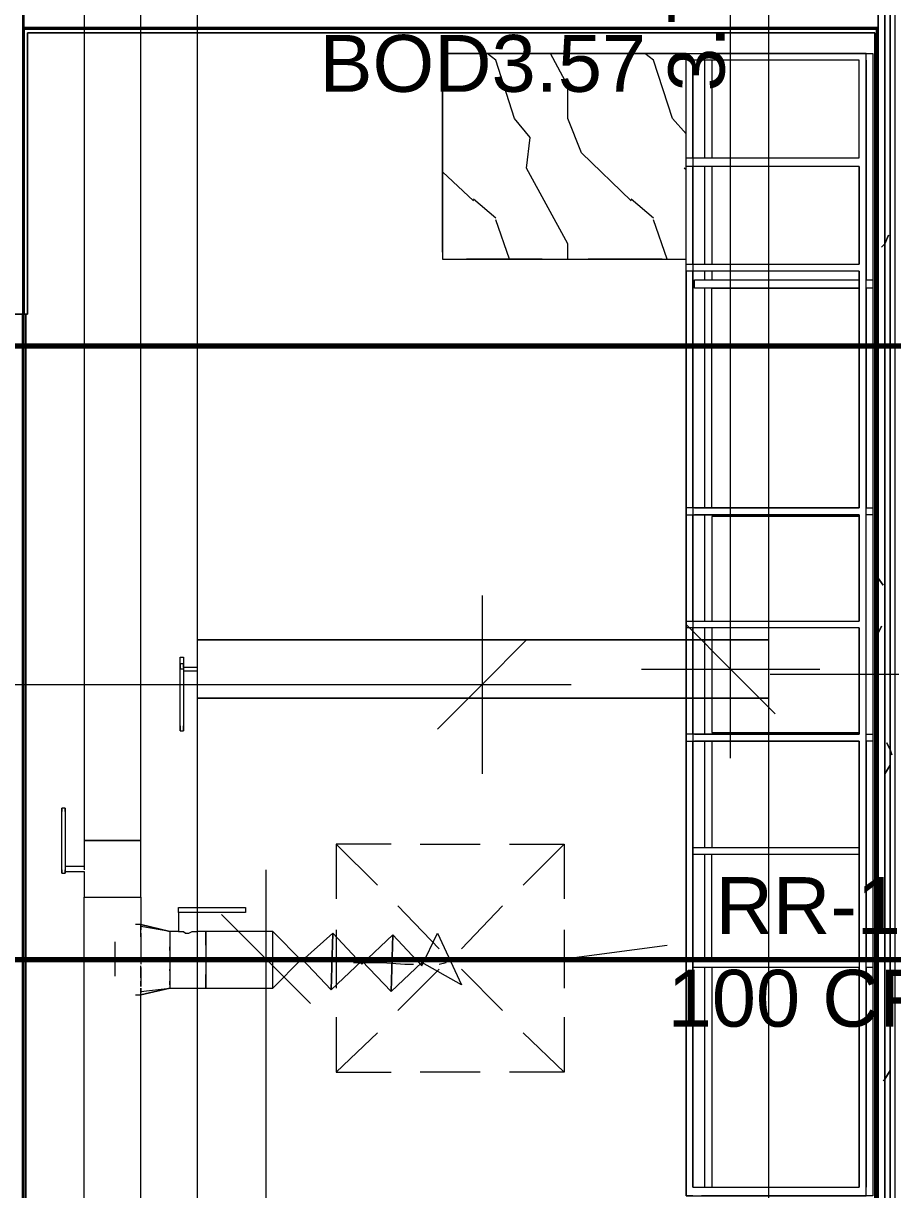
# Model space of a CAD drawing. Header units: metres. Extents: x -2 to 237, y -8 to 52.
# Drawn here: x 29.098 to 31.422, y 28.521 to 31.638 of the extents above; entities that cross this region are included whole.
import ezdxf

# ---------------------------------------------------------------- set-up
doc = ezdxf.new("R2010")
doc.units = ezdxf.units.M
doc.layers.add('HVAC - Ductos', color=5, linetype='Continuous', lineweight=0)
doc.layers.add('PDF3_Text', color=7, linetype='Continuous', lineweight=0)
doc.layers.add('PDF3_Geometry', color=7, linetype='Continuous', lineweight=0, true_color=0xaaaaaa)
doc.styles.add('PDF Helvetica', font='')
doc.styles.get('PDF Helvetica').set_extended_font_data('Helvetica')

msp = doc.modelspace()

# ---------------------------------------------------------------- linework, layer by layer
at = {"layer": 'HVAC - Ductos', "lineweight": 0}
for points in [[(29.563, 29.9899), (29.563, 34.6191), (31.0892, 34.6191), (31.0892, 29.9899)], [(31.0892, 29.8341), (31.0892, 28.262), (29.563, 28.262), (29.563, 29.8341)], [(29.2009, 29.5316), (29.2009, 29.5362), (29.2009, 29.5407), (29.2009, 29.5362)], [(29.21, 29.5316), (29.21, 29.5362), (29.21, 29.5407), (29.21, 29.5362)], [(29.4896, 29.2108), (29.4117, 29.2291)], [(29.4896, 29.1604), (29.4896, 29.1649), (29.4896, 29.1695), (29.4896, 29.1649)], [(29.4896, 29.1053), (29.4896, 29.1099)], [(29.4896, 29.0686), (29.4896, 29.0778)]]:
    msp.add_lwpolyline(points, close=True, dxfattribs=at)
for points in [[(30.9884, 29.6737), (30.9884, 33.8812)], [(29.2604, 32.7675), (29.2604, 29.4536), (29.2696, 29.4536), (29.2834, 29.4536), (29.2972, 29.4536), (29.3154, 29.4536), (29.3384, 29.4536), (29.3567, 29.4536), (29.375, 29.4536), (29.3888, 29.4536), (29.4026, 29.4536), (29.4117, 29.4536), (29.4117, 32.7675), (29.2604, 32.7675), (29.3384, 32.8407), (29.3017, 32.9416), (29.4346, 32.8729), (29.3476, 32.8407), (29.3384, 32.8407)], [(30.3238, 30.1091), (30.3238, 29.8708), (30.3238, 29.6324)], [(30.8692, 30.0312), (30.9884, 29.912), (31.1076, 29.7928)], [(30.443, 29.9899), (30.3238, 29.8708), (30.2046, 29.7516)], [(30.75, 29.912), (30.9884, 29.912), (31.2268, 29.912)], [(31.0938, 29.8982), (31.4376, 29.8982)], [(16.5691, 29.8708), (18.297, 29.8708), (21.8445, 29.8708), (24.5717, 29.8708), (26.0062, 29.8708), (30.5621, 29.8708)], [(29.21, 29.5407), (29.2009, 29.5407)], [(29.2009, 29.3757), (29.2009, 29.3711), (29.2009, 29.3666), (29.2009, 29.3711), (29.2009, 29.3757), (29.2009, 29.5316)], [(29.21, 29.5316), (29.21, 29.3757), (29.21, 29.3711), (29.21, 29.3666), (29.21, 29.3711), (29.21, 29.3757), (29.21, 29.3711), (29.2604, 29.3711), (29.2604, 29.3024), (29.2696, 29.3024), (29.2834, 29.3024), (29.2972, 29.3024), (29.3154, 29.3024), (29.3384, 29.3024), (29.3567, 29.3024), (29.375, 29.3024), (29.3888, 29.3024), (29.4026, 29.3024), (29.4117, 29.3024), (29.4117, 29.2153)], [(29.2604, 27.9595), (29.2604, 29.3024), (29.2696, 29.3024), (29.2834, 29.3024), (29.2972, 29.3024), (29.3154, 29.3024), (29.3384, 29.3024), (29.3567, 29.3024), (29.375, 29.3024), (29.3888, 29.3024), (29.4026, 29.3024), (29.4117, 29.3024), (29.4117, 29.4536), (29.4026, 29.4536), (29.3888, 29.4536), (29.375, 29.4536), (29.3567, 29.4536), (29.3384, 29.4536), (29.3154, 29.4536), (29.2972, 29.4536), (29.2834, 29.4536), (29.2696, 29.4536), (29.2604, 29.4536), (29.2604, 29.3849), (29.21, 29.3849)], [(30.0809, 29.4445), (29.9342, 29.4445), (29.9342, 29.2978)], [(30.0442, 29.3345), (29.9342, 29.4445)], [(30.1588, 29.4445), (30.3192, 29.4445)], [(30.3972, 29.4445), (30.5438, 29.4445), (30.5438, 29.2978)], [(30.4338, 29.3345), (30.5438, 29.4445)], [(29.2009, 29.3666), (29.21, 29.3666)], [(29.2604, 29.3849), (29.2604, 29.3803), (29.2604, 29.3757)], [(29.7463, 29.3757), (29.7463, 24.2057)], [(29.563, 29.2612), (29.5126, 29.2612), (29.5126, 29.2749), (29.563, 29.2749)], [(29.563, 29.2749), (29.6913, 29.2749), (29.6913, 29.2612), (29.563, 29.2612)], [(30.2092, 29.1649), (30.0992, 29.2795)], [(30.2688, 29.1649), (30.3788, 29.2795)], [(29.5126, 29.2108), (29.5172, 29.2108), (29.5263, 29.2108), (29.5309, 29.2062), (29.54, 29.2062), (29.5492, 29.2108), (29.5584, 29.2108), (29.563, 29.2108), (29.563, 29.2612), (29.5584, 29.2612), (29.5538, 29.2612), (29.5492, 29.2612), (29.5446, 29.2612), (29.5354, 29.2612), (29.5309, 29.2612), (29.5263, 29.2612), (29.5172, 29.2612), (29.5126, 29.2612), (29.5126, 29.2108), (29.4896, 29.2108), (29.4896, 29.2062), (29.4896, 29.2016), (29.4896, 29.1878), (29.4896, 29.1741), (29.4896, 29.1558), (29.4896, 29.1374), (29.4896, 29.1145), (29.4896, 29.0961), (29.4896, 29.0824), (29.4896, 29.0686), (29.4896, 29.0641), (29.4896, 29.0595), (29.563, 29.0595)], [(29.8654, 29.0182), (29.7463, 29.1374), (29.6272, 29.2566)], [(29.4117, 29.197), (29.4117, 29.2108), (29.4117, 29.2199), (29.4117, 29.2291), (29.398, 29.2291)], [(29.4896, 29.2108), (29.4117, 29.2245)], [(29.4117, 29.2062), (29.4117, 29.1878), (29.4117, 29.1695), (29.4117, 29.1558)], [(29.5859, 29.1741), (29.5859, 29.1878), (29.5859, 29.2016), (29.5859, 29.2108), (29.563, 29.2108)], [(29.7646, 29.1374), (29.7646, 29.1558), (29.7646, 29.1741), (29.7646, 29.1878), (29.7646, 29.2016), (29.7646, 29.2108), (29.5859, 29.2108), (29.5859, 29.2016), (29.5859, 29.1878), (29.5859, 29.1741), (29.5859, 29.1558), (29.5859, 29.1374), (29.5859, 29.1145), (29.5859, 29.0961), (29.5859, 29.0824), (29.5859, 29.0686), (29.5859, 29.0641), (29.5859, 29.0595), (29.7646, 29.0595), (29.7646, 29.0641), (29.7646, 29.0686), (29.7646, 29.0824), (29.7646, 29.0961), (29.7646, 29.1145), (29.7646, 29.1374), (29.8104, 29.1374), (29.8563, 29.1328), (29.9022, 29.1328)], [(29.8426, 29.1328), (29.925, 29.2062), (29.9204, 29.0549), (29.8426, 29.1374), (29.7646, 29.0595), (29.7646, 29.2108)], [(29.7646, 29.0595), (29.7646, 29.2108), (29.8426, 29.1328), (29.8426, 29.1374)], [(30.003, 29.1236), (30.0854, 29.2016), (30.0809, 29.0504), (30.003, 29.1328), (29.9204, 29.0549), (29.925, 29.2062), (30.003, 29.1236), (30.003, 29.1328)], [(29.9342, 29.2153), (29.9342, 29.0595)], [(30.1634, 29.1191), (30.2046, 29.2062), (30.2688, 29.0686), (30.1634, 29.1282), (30.0809, 29.0504), (30.0854, 29.2016), (30.1634, 29.1191), (30.1634, 29.1282)], [(30.5438, 29.2153), (30.5438, 29.0595)], [(29.343, 29.0916), (29.343, 29.1007), (29.343, 29.1236), (29.343, 29.1466), (29.343, 29.1695), (29.343, 29.1832)], [(29.4117, 29.1832), (29.4117, 29.1512), (29.4117, 29.1466), (29.4117, 29.1236)], [(30.5438, 29.1374), (30.8188, 29.1741)], [(29.4117, 29.087), (29.4117, 29.1191)], [(29.4117, 29.1145), (29.4117, 29.1007), (29.4117, 29.0824), (29.4117, 29.0641), (29.4117, 29.0778)], [(29.9846, 29.1374), (29.7463, 29.1374), (29.508, 29.1374)], [(29.98, 29.1282), (30.003, 29.1282), (30.058, 29.1282), (30.1176, 29.1236), (30.1405, 29.1236)], [(30.2092, 29.1236), (30.2276, 29.1282), (30.2276, 29.1328), (30.2368, 29.1374)], [(29.563, 29.0595), (29.5859, 29.0595), (29.5859, 29.0641), (29.5859, 29.0686), (29.5859, 29.0824), (29.5859, 29.0961)], [(30.0992, 28.9999), (30.2092, 29.1099)], [(30.3788, 28.9999), (30.2688, 29.1099)], [(29.398, 29.0412), (29.4117, 29.0412), (29.4117, 29.0504), (29.4117, 29.0595), (29.4117, 29.0458)], [(29.4117, 29.0412), (29.4896, 29.0595), (29.4117, 29.0412)], [(29.4117, 29.0504), (29.4896, 29.0595)], [(29.4117, 28.0007), (29.4117, 29.0549)], [(29.9342, 28.9816), (29.9342, 28.8349), (30.0809, 28.8349)], [(30.5438, 28.9816), (30.5438, 28.8349), (30.3972, 28.8349)], [(29.9342, 28.8349), (30.0442, 28.9403)], [(30.5438, 28.8349), (30.4338, 28.9403)], [(30.3192, 28.8349), (30.1588, 28.8349)]]:
    msp.add_lwpolyline(points, dxfattribs=at)
at = {"layer": 'PDF3_Geometry', "lineweight": 0}
for points in [[(17.3987, 23.9902), (19.3879, 23.9902), (29.0954, 23.9902), (29.2054, 23.9902), (29.2054, 24.114), (29.0954, 24.114), (29.0954, 24.2103), (29.0954, 30.8608), (29.1, 30.8608), (29.1, 31.6399), (29.1, 31.7316), (29.1, 33.9683), (29.0954, 33.9683), (29.0954, 34.1837), (19.3879, 34.1837), (17.3987, 34.1837)], [(29.1, 31.6216), (31.3826, 31.6216), (29.1, 31.6216), (31.3826, 31.6216), (31.3826, 25.489), (31.3826, 31.6216), (31.3826, 25.489), (31.3826, 25.5348), (31.3826, 25.489), (31.3826, 25.5074), (31.3826, 25.5211), (31.3826, 25.5348), (31.3826, 33.9362), (31.3826, 34.1699), (31.3826, 34.1837), (33.0692, 34.1837), (34.6276, 34.1837)], [(37.8864, 34.1837), (35.008, 34.1837), (35.008, 34.1562), (35.008, 34.1837), (31.3826, 34.1837), (31.3826, 33.9362), (31.3826, 25.489)], [(31.3826, 34.1837), (31.3826, 25.489), (31.3826, 34.1837)], [(33.6514, 24.0086), (38.1935, 24.0086), (38.1935, 24.0224), (38.1935, 24.1736), (38.1935, 34.1699), (38.1797, 34.1699), (38.0239, 34.1699), (35.008, 34.1699), (31.4009, 34.1699), (31.4009, 34.1516), (31.4009, 33.9362), (31.4009, 25.5348), (31.4009, 25.5211), (31.4009, 25.5074)], [(38.1797, 34.1699), (35.008, 34.1699), (35.008, 34.1562), (35.008, 34.1699), (31.4009, 34.1699), (31.4009, 34.1516), (34.9943, 34.1516), (31.4146, 34.1516), (31.4146, 34.1379), (31.4146, 33.9362), (31.4146, 25.5348)], [(29.0954, 31.6262), (31.3826, 31.6262), (29.1, 31.6262)], [(29.1, 31.6216), (29.1, 30.8608), (29.1, 31.6216)], [(29.1, 31.6216), (29.1, 30.8608), (29.1, 31.6216)], [(31.3826, 31.6216), (29.1, 31.6216), (31.3826, 31.6216)], [(29.1092, 30.8608), (29.1092, 31.6124)], [(29.1092, 30.8608), (29.1092, 31.6124)], [(31.3826, 25.489), (31.3826, 24.114), (31.3826, 25.489), (31.3826, 24.114), (31.3826, 25.489), (31.378, 25.489), (31.378, 31.6216), (31.378, 25.489), (31.378, 24.114), (31.378, 25.489), (31.3826, 25.489), (31.3734, 25.489), (31.3734, 24.1232), (31.3734, 25.489), (31.3734, 24.1232), (31.3734, 25.489), (31.3734, 31.6124), (31.3734, 25.489), (31.3826, 25.489), (31.3826, 31.5987), (31.3826, 25.489), (31.3826, 31.6216)], [(30.8692, 31.5574), (30.2184, 31.5574), (30.2184, 31.0074), (30.8692, 31.0074), (30.8692, 31.5574), (30.2184, 31.5574), (30.2184, 31.5162), (30.2184, 31.1128), (30.2184, 31.0762), (30.2184, 31.0716)], [(30.8509, 31.5574), (30.2368, 31.5574)], [(30.8692, 30.7004), (30.8692, 28.5278), (30.8692, 28.5049), (31.3322, 28.5049), (31.3505, 28.5049), (31.3505, 31.5574), (30.938, 31.5574), (30.9196, 31.5574)], [(30.8876, 28.5049), (30.8692, 28.5049), (30.8692, 30.9754), (30.8692, 28.5278), (30.8692, 31.5391), (30.8692, 31.5574), (31.3322, 31.5574), (31.3505, 31.5574), (31.3688, 31.5574), (31.3688, 28.5049), (31.3505, 28.5049), (30.9105, 28.5049)], [(31.3322, 31.255), (30.8692, 31.255), (30.8692, 31.2778), (31.3322, 31.2778), (31.3322, 31.5391), (30.8876, 31.5391), (30.8876, 31.2778), (30.8876, 31.5391), (30.8876, 28.5278), (30.8876, 29.7195), (30.8876, 29.4354), (31.3322, 29.4354), (31.3322, 29.7195), (30.8922, 29.7195)], [(30.9196, 31.2778), (30.9196, 31.5391)], [(31.2268, 31.5391), (30.938, 31.5391), (30.938, 31.2778)], [(31.3505, 29.7378), (31.3688, 29.7378), (31.3688, 29.7195), (31.3505, 29.7195), (31.3505, 29.1328), (31.3688, 29.1328), (31.3688, 29.1145), (31.3505, 29.1145), (31.3505, 28.5278), (31.3505, 31.5391), (31.3505, 30.9524), (31.3688, 30.9524), (31.3688, 30.9295), (31.3505, 30.9295), (31.3505, 30.3428), (31.3688, 30.3428), (31.3688, 30.3245), (31.3505, 30.3245)], [(30.9196, 30.9937), (30.9196, 31.255)], [(30.938, 31.255), (30.938, 30.9937)], [(30.223, 31.0074), (30.5438, 31.0074)], [(30.4842, 31.0074), (30.2826, 31.0074)], [(30.5484, 31.0074), (30.8692, 31.0074)], [(30.805, 31.0074), (30.608, 31.0074)], [(31.3322, 30.9754), (30.8692, 30.9754), (30.8692, 30.9937), (31.3322, 30.9937)], [(30.8876, 30.9387), (30.8876, 30.3428), (30.8876, 30.9754), (30.8876, 30.9433)], [(30.938, 30.3428), (30.938, 30.9295), (31.3322, 30.9295), (30.8922, 30.9295), (30.8922, 30.9524), (31.3322, 30.9524)], [(30.9196, 30.9524), (30.9196, 30.9754)], [(30.938, 30.9754), (30.938, 30.9524)], [(30.8692, 30.3382), (30.8692, 30.9387)], [(30.9196, 30.3428), (30.9196, 30.9295)], [(25.5296, 30.8608), (29.1, 30.8608), (25.5296, 30.8608)], [(29.1, 24.114), (29.1, 30.8608), (29.0954, 30.8608)], [(29.1, 30.8608), (29.0954, 30.8608), (29.0954, 24.114), (29.9709, 24.114)], [(30.8922, 30.3428), (31.3322, 30.3428), (30.8692, 30.3428), (30.8692, 30.3245), (31.3322, 30.3245), (30.8922, 30.3245)], [(30.8876, 30.3245), (30.8876, 30.0403)], [(30.9196, 30.0403), (30.9196, 30.3245)], [(31.3322, 30.3199), (30.938, 30.3199), (30.938, 30.0403)], [(31.3505, 29.7424), (31.3505, 30.3199)], [(31.3322, 30.022), (30.8692, 30.022), (30.8692, 30.0403), (31.3322, 30.0403)], [(30.8922, 29.7378), (31.3322, 29.7378), (31.3322, 30.022), (31.3322, 29.7378), (30.8692, 29.7378), (30.8692, 29.7195), (31.3322, 29.7195), (31.3322, 28.5278), (31.3322, 29.1145), (30.8922, 29.1145)], [(30.8876, 30.022), (30.8876, 29.7378)], [(30.9196, 29.7378), (30.9196, 30.022)], [(30.938, 30.022), (30.938, 29.7424), (31.3322, 29.7424)], [(30.8692, 29.1236), (30.8692, 29.7241)], [(30.8876, 29.4354), (30.8876, 29.7195), (30.8876, 29.1328), (30.8876, 29.417)], [(30.9196, 29.4354), (30.9196, 29.7195)], [(30.938, 29.7195), (30.938, 29.4354)], [(30.8692, 29.417), (30.8692, 29.4354)], [(31.3322, 29.417), (31.3322, 29.4354)], [(30.8922, 29.1328), (31.3322, 29.1328), (31.3322, 29.417), (30.8876, 29.417), (30.8876, 29.1328), (31.3322, 29.1328), (30.938, 29.1328), (30.938, 29.417)], [(30.9196, 29.1328), (30.9196, 29.417)], [(30.8692, 29.1145), (30.8692, 29.1328)], [(30.8692, 28.5232), (30.8692, 29.1191)], [(31.3322, 29.1328), (31.3322, 29.1145), (30.8876, 29.1145), (30.8876, 28.5278), (31.3322, 28.5278)], [(30.9105, 28.5278), (30.9196, 28.5278), (30.9196, 29.1145)], [(30.938, 29.1145), (30.938, 28.5278), (31.2268, 28.5278)]]:
    msp.add_lwpolyline(points, dxfattribs=at)
for points in [[(31.3826, 34.1699), (31.3826, 25.489), (31.4009, 25.489), (31.4009, 34.1699)], [(31.4146, 25.5074), (31.4146, 34.1516), (31.4009, 34.1516), (31.4009, 25.5074)], [(31.4146, 34.1379), (31.4146, 25.5211), (31.4284, 25.5211), (31.4284, 34.1379)], [(29.1, 30.8608), (29.1, 31.6399), (29.1, 31.7316), (29.1, 33.9683), (29.0954, 33.9683), (29.0954, 30.8608)], [(29.1, 31.6216), (29.1, 31.6399), (29.1, 31.7316), (29.1, 31.7499), (31.3826, 31.7499), (31.3826, 31.6216)], [(29.1, 31.6216), (31.3826, 31.6216), (29.1, 31.6216), (31.3826, 31.6216)], [(29.1, 31.6216), (29.1, 30.8608), (29.1, 31.5987), (29.1, 30.8608)], [(29.1092, 31.6124), (31.3734, 31.6124)], [(29.1092, 31.6124), (29.1092, 30.8608)], [(29.1092, 31.6124), (31.3734, 31.6124)], [(31.3734, 31.6124), (31.3734, 25.489)], [(30.2184, 31.0257), (30.2184, 31.5574), (30.8692, 31.5574), (30.8509, 31.5574), (30.2368, 31.5574), (30.2184, 31.5574)], [(30.8876, 30.9937), (30.8876, 31.255)], [(31.3322, 31.255), (31.3322, 30.9937)], [(30.8876, 30.3428), (30.8876, 30.9754)], [(31.3322, 30.9754), (31.3322, 30.3428)], [(29.1, 30.8791), (29.1, 30.8608), (29.1046, 30.8608), (29.1092, 30.8608), (29.1046, 30.8608), (29.1092, 30.8608), (29.1046, 30.8608), (29.1, 30.8608)], [(29.1046, 30.8608), (29.1046, 24.1232)], [(30.8692, 30.3291), (30.8692, 29.7332)], [(30.8876, 30.0403), (30.8876, 30.3245)], [(30.8876, 30.0403), (30.8876, 30.3245)], [(31.3322, 30.3245), (31.3322, 30.0403)], [(30.8876, 29.7378), (30.8876, 30.022)], [(30.8876, 29.7378), (30.8876, 30.022)], [(30.8876, 28.5278), (30.8876, 29.1145)]]:
    msp.add_lwpolyline(points, close=True, dxfattribs=at)
at = {"layer": 'PDF3_Geometry', "color": 254, "lineweight": 0, "true_color": 0xd2d2d2}
for points in [[(30.553, 31.0074), (30.553, 31.0487), (30.443, 31.2504), (30.4522, 31.3328), (30.4109, 31.3833), (30.3605, 31.5391), (30.3376, 31.5574)], [(30.7226, 31.1633), (30.5896, 31.2916), (30.553, 31.3833), (30.553, 31.4703), (30.5072, 31.5574)], [(30.8692, 31.342), (30.8326, 31.3833), (30.7822, 31.5391), (30.7592, 31.5574)], [(30.8692, 31.2504), (30.8692, 31.2641)], [(30.3009, 31.1633), (30.2184, 31.2412)], [(30.8692, 31.2458), (30.8646, 31.2504)], [(30.3605, 31.1174), (30.3009, 31.1678)], [(30.7822, 31.1174), (30.7226, 31.1678)], [(30.3972, 31.0074), (30.3605, 31.1128)], [(30.8188, 31.0074), (30.7822, 31.1128)]]:
    msp.add_lwpolyline(points, dxfattribs=at)
at = {"layer": 'PDF3_Geometry', "color": 254, "lineweight": 0, "true_color": 0xeaeaea}
for points in [[(31.3917, 31.0395), (31.4009, 31.0487), (31.4101, 31.0716), (31.4009, 31.0487)], [(31.3826, 30.155), (31.3963, 30.1366)], [(31.3826, 30.0082), (31.3917, 30.0266)], [(31.4146, 29.6966), (31.4192, 29.6828), (31.4146, 29.6966), (31.4055, 29.7149)], [(31.4146, 29.6553), (31.4146, 29.6599), (31.4146, 29.6553), (31.4009, 29.6324)], [(31.3963, 28.812), (31.4009, 28.8166), (31.4146, 28.8395), (31.4009, 28.8166)]]:
    msp.add_lwpolyline(points, close=True, dxfattribs=at)
at = {"layer": 'PDF3_Geometry', "color": 95, "lineweight": 70, "true_color": 0x4caf50}
msp.add_lwpolyline([(28.7754, 30.7761), (31.8302, 30.7761), (31.8302, 29.1354), (28.7754, 29.1354)], close=True, dxfattribs=at)
at = {"layer": 'PDF3_Geometry', "color": 1, "lineweight": 0}
msp.add_lwpolyline([(31.0892, 29.9899), (31.0892, 29.8341), (29.563, 29.8341), (29.563, 29.9899)], close=True, dxfattribs=at)
for points in [[(29.5172, 29.7608), (29.5172, 29.7562), (29.5172, 29.7516), (29.5172, 29.747), (29.5172, 29.7516), (29.5172, 29.7562), (29.5172, 29.7608), (29.5172, 29.912), (29.5172, 29.9166), (29.5172, 29.9211), (29.5172, 29.9257), (29.5172, 29.9211), (29.5172, 29.9166), (29.5172, 29.912), (29.5172, 29.9441), (29.5263, 29.9441), (29.5263, 29.9166), (29.5263, 29.9211), (29.5263, 29.9257), (29.5263, 29.9211), (29.5263, 29.9166), (29.5263, 29.912), (29.5263, 29.7608), (29.5263, 29.7562), (29.5263, 29.7516), (29.5263, 29.747), (29.5263, 29.7516), (29.5263, 29.7562), (29.5263, 29.7608)], [(29.5263, 29.9257), (29.5172, 29.9257)], [(29.563, 29.9166), (29.5263, 29.9166), (29.5263, 29.912), (29.5172, 29.912)], [(29.5263, 29.9074), (29.563, 29.9074)], [(29.5172, 29.747), (29.5263, 29.747)]]:
    msp.add_lwpolyline(points, dxfattribs=at)

# ---------------------------------------------------------------- texts
at = {"layer": 'PDF3_Text', "lineweight": 0, "insert": (30.8982, 31.4557), "char_height": 0.15008, "attachment_point": 4, "rotation": 90, "style": 'PDF Helvetica'}
msp.add_mtext('3.73 m', dxfattribs=at)
at = {"layer": 'PDF3_Text', "lineweight": 0, "char_height": 0.15195, "attachment_point": 4, "style": 'PDF Helvetica'}
for s, insert in [('BOD3.57', (29.8895, 31.5295)), ('RR-16', (30.9483, 29.279)), ('100 CFM', (30.82, 29.0314))]:
    msp.add_mtext(s, dxfattribs=dict(at, insert=insert))

doc.saveas('drawing.dxf')
